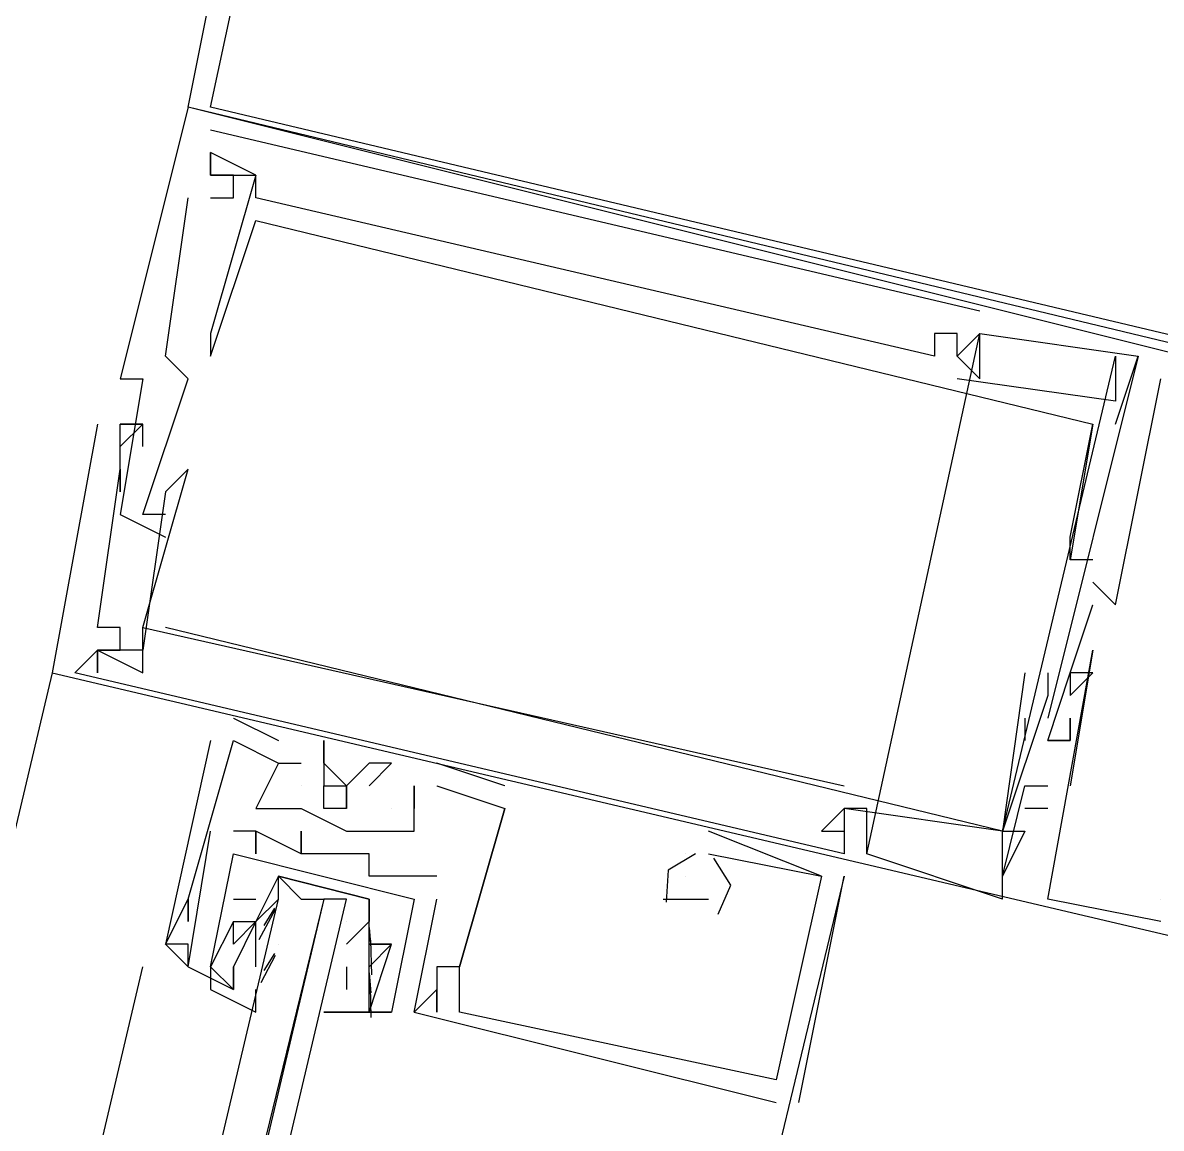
# Model space of a CAD drawing. Header units: feet. Extents: x -84 to 198, y -22 to 181.
# Drawn here: x 101.783 to 102.454, y 155.749 to 156.401 of the extents above; entities that cross this region are included whole.
import ezdxf

# ---------------------------------------------------------------- set-up
doc = ezdxf.new("R2010")
doc.units = ezdxf.units.FT
doc.layers.add('A-LINEA', color=7, linetype='CONTINUOUS')

msp = doc.modelspace()

# ---------------------------------------------------------------- linework, layer by layer
at = {"layer": 'A-LINEA'}
for p, q in [((101.88, 156.3511), (101.88, 156.3511)), ((101.88, 156.3511), (101.88, 156.3511)), ((101.88, 156.3511), (101.88, 156.3511)), ((101.8933, 156.3378), (102.3467, 156.2311)), ((101.8933, 156.3378), (101.8933, 156.3378)), ((101.8933, 156.3378), (102.3467, 156.2311)), ((101.8933, 156.3378), (101.8933, 156.3378)), ((101.8933, 156.3378), (102.3467, 156.2311)), ((101.8933, 156.3378), (101.8933, 156.3378)), ((101.8933, 156.3244), (101.8933, 156.3244)), ((101.8933, 156.3244), (101.8933, 156.3244)), ((101.8933, 156.3244), (101.8933, 156.3244)), ((101.8933, 156.3244), (101.8933, 156.3244)), ((101.8933, 156.3244), (101.8933, 156.3244)), ((101.8933, 156.3244), (101.8933, 156.3244)), ((101.8933, 156.3111), (101.8933, 156.3111)), ((101.8933, 156.3111), (101.8933, 156.3111)), ((101.8933, 156.3111), (101.8933, 156.3111)), ((101.8933, 156.3111), (101.8933, 156.3111)), ((101.8933, 156.3111), (101.8933, 156.3111)), ((101.8933, 156.3111), (101.8933, 156.3111)), ((101.9067, 156.3111), (101.9067, 156.3111)), ((101.9067, 156.3111), (101.9067, 156.3111)), ((101.9067, 156.3111), (101.9067, 156.3111)), ((101.92, 156.3111), (101.92, 156.3111)), ((101.92, 156.3111), (101.92, 156.3111)), ((101.92, 156.3111), (101.92, 156.3111)), ((101.92, 156.3111), (101.92, 156.3111)), ((101.92, 156.3111), (101.92, 156.3111)), ((101.92, 156.3111), (101.92, 156.3111)), ((101.88, 156.2978), (101.88, 156.2978)), ((101.88, 156.2978), (101.88, 156.2978)), ((101.88, 156.2978), (101.88, 156.2978)), ((101.8933, 156.2978), (101.8933, 156.2978)), ((101.8933, 156.2978), (101.8933, 156.2978)), ((101.8933, 156.2978), (101.8933, 156.2978)), ((101.9067, 156.2978), (101.9067, 156.2978)), ((101.9067, 156.2978), (101.9067, 156.2978)), ((101.9067, 156.2978), (101.9067, 156.2978)), ((101.92, 156.2978), (101.92, 156.2978)), ((101.92, 156.2978), (101.92, 156.2978)), ((101.92, 156.2978), (101.92, 156.2978)), ((101.92, 156.2844), (101.92, 156.2844)), ((101.92, 156.2844), (101.92, 156.2844)), ((101.92, 156.2844), (101.92, 156.2844)), ((102.3467, 156.2311), (102.3467, 156.2311)), ((102.3467, 156.2311), (102.3467, 156.2311)), ((102.3467, 156.2311), (102.3467, 156.2311)), ((101.8933, 156.2178), (101.8933, 156.2178)), ((101.8933, 156.2178), (101.8933, 156.2178)), ((101.8933, 156.2178), (101.8933, 156.2178)), ((102.28, 155.9111), (102.3467, 156.2178)), ((102.28, 155.9111), (102.3467, 156.2178)), ((102.28, 155.9111), (102.3467, 156.2178)), ((102.32, 156.2178), (102.32, 156.2178)), ((102.32, 156.2178), (102.32, 156.2178)), ((102.32, 156.2178), (102.32, 156.2178)), ((102.3333, 156.2178), (102.3333, 156.2178)), ((102.3333, 156.2178), (102.3333, 156.2178)), ((102.3333, 156.2178), (102.3333, 156.2178)), ((102.3333, 156.2178), (102.3333, 156.2178)), ((102.3333, 156.2178), (102.3333, 156.2178)), ((102.3333, 156.2178), (102.3333, 156.2178)), ((102.3467, 156.2178), (102.3467, 156.2178)), ((102.3467, 156.2178), (102.3467, 156.2178)), ((102.3467, 156.2178), (102.3467, 156.2178)), ((102.3467, 156.2178), (102.3467, 156.2178)), ((102.3467, 156.2178), (102.3467, 156.2178)), ((102.3467, 156.2178), (102.3467, 156.2178)), ((101.8667, 156.2044), (101.8667, 156.2044)), ((101.8667, 156.2044), (101.8667, 156.2044)), ((101.8667, 156.2044), (101.8667, 156.2044)), ((101.8933, 156.2044), (101.8933, 156.2044)), ((101.8933, 156.2044), (101.8933, 156.2044)), ((101.8933, 156.2044), (101.8933, 156.2044)), ((102.32, 156.2044), (102.32, 156.2044)), ((102.32, 156.2044), (102.32, 156.2044)), ((102.32, 156.2044), (102.32, 156.2044)), ((102.3333, 156.2044), (102.3333, 156.2044)), ((102.3333, 156.2044), (102.3333, 156.2044)), ((102.3333, 156.2044), (102.3333, 156.2044)), ((102.3333, 156.2044), (102.3333, 156.2044)), ((102.3333, 156.2044), (102.3333, 156.2044)), ((102.3333, 156.2044), (102.3333, 156.2044)), ((102.44, 156.2044), (102.3867, 155.9911)), ((102.44, 156.2044), (102.3867, 155.9911)), ((102.44, 156.2044), (102.3867, 155.9911)), ((102.4267, 156.1644), (102.44, 156.2044)), ((102.4267, 156.2044), (102.4267, 156.2044)), ((102.4267, 156.2044), (102.4267, 156.2044)), ((102.4267, 156.1644), (102.44, 156.2044)), ((102.4267, 156.2044), (102.4267, 156.2044)), ((102.4267, 156.2044), (102.4267, 156.2044)), ((102.4267, 156.1644), (102.44, 156.2044)), ((102.4267, 156.2044), (102.4267, 156.2044)), ((102.4267, 156.2044), (102.4267, 156.2044)), ((102.44, 156.2044), (102.44, 156.2044)), ((102.44, 156.2044), (102.44, 156.2044)), ((102.44, 156.2044), (102.44, 156.2044)), ((102.44, 156.2044), (102.44, 156.2044)), ((102.44, 156.2044), (102.44, 156.2044)), ((102.44, 156.2044), (102.44, 156.2044)), ((101.84, 156.1911), (101.84, 156.1911)), ((101.84, 156.1911), (101.84, 156.1911)), ((101.84, 156.1911), (101.84, 156.1911)), ((101.8533, 156.1911), (101.8533, 156.1911)), ((101.8533, 156.1911), (101.8533, 156.1911)), ((101.8533, 156.1911), (101.8533, 156.1911)), ((101.88, 156.1911), (101.88, 156.1911)), ((101.88, 156.1911), (101.88, 156.1911)), ((101.88, 156.1911), (101.88, 156.1911)), ((102.3333, 156.1911), (102.3333, 156.1911)), ((102.3333, 156.1911), (102.3333, 156.1911)), ((102.3333, 156.1911), (102.3333, 156.1911)), ((102.3467, 156.1911), (102.3467, 156.1911)), ((102.3467, 156.1911), (102.3467, 156.1911)), ((102.3467, 156.1911), (102.3467, 156.1911)), ((102.4533, 156.1911), (102.4533, 156.1911)), ((102.4533, 156.1911), (102.4533, 156.1911)), ((102.4533, 156.1911), (102.4533, 156.1911)), ((102.4267, 156.1778), (102.4267, 156.1778)), ((102.4267, 156.1778), (102.4267, 156.1778)), ((102.4267, 156.1778), (102.4267, 156.1778)), ((101.8267, 156.1644), (101.8267, 156.1644)), ((101.8267, 156.1644), (101.8267, 156.1644)), ((101.8267, 156.1644), (101.8267, 156.1644)), ((101.84, 156.1644), (101.84, 156.1644)), ((101.84, 156.1644), (101.84, 156.1644)), ((101.84, 156.1644), (101.84, 156.1644)), ((101.84, 156.1644), (101.84, 156.1644)), ((101.84, 156.1644), (101.84, 156.1644)), ((101.84, 156.1644), (101.84, 156.1644)), ((101.8533, 156.1644), (101.8533, 156.1644)), ((101.8533, 156.1644), (101.8533, 156.1644)), ((101.8533, 156.1644), (101.8533, 156.1644)), ((101.8533, 156.1644), (101.8533, 156.1644)), ((101.8533, 156.1644), (101.8533, 156.1644)), ((101.8533, 156.1644), (101.8533, 156.1644)), ((102.4133, 156.1644), (102.4133, 156.1644)), ((102.4133, 156.1644), (102.4133, 156.1644)), ((102.4133, 156.1644), (102.4133, 156.1644)), ((102.4133, 156.1644), (102.4133, 156.1644)), ((102.4133, 156.1644), (102.4133, 156.1644)), ((102.4133, 156.1644), (102.4133, 156.1644)), ((102.4267, 156.1644), (102.4267, 156.1644)), ((102.4267, 156.1644), (102.4267, 156.1644)), ((102.4267, 156.1644), (102.4267, 156.1644)), ((101.84, 156.1511), (101.84, 156.1511)), ((101.84, 156.1511), (101.84, 156.1511)), ((101.84, 156.1511), (101.84, 156.1511)), ((101.8533, 156.1511), (101.8533, 156.1511)), ((101.8533, 156.1511), (101.8533, 156.1511)), ((101.8533, 156.1511), (101.8533, 156.1511)), ((101.84, 156.1378), (101.84, 156.1378)), ((101.84, 156.1378), (101.84, 156.1378)), ((101.84, 156.1378), (101.84, 156.1378)), ((101.88, 156.1378), (101.88, 156.1378)), ((101.88, 156.1378), (101.88, 156.1378)), ((101.88, 156.1378), (101.88, 156.1378)), ((101.84, 156.1244), (101.84, 156.1244)), ((101.84, 156.1244), (101.84, 156.1244)), ((101.84, 156.1244), (101.84, 156.1244)), ((101.8667, 156.1244), (101.8667, 156.1244)), ((101.8667, 156.1244), (101.8667, 156.1244)), ((101.8667, 156.1244), (101.8667, 156.1244)), ((101.84, 156.1111), (101.84, 156.1111)), ((101.84, 156.1111), (101.84, 156.1111)), ((101.84, 156.1111), (101.84, 156.1111)), ((101.8533, 156.1111), (101.8533, 156.1111)), ((101.8533, 156.1111), (101.8533, 156.1111)), ((101.8533, 156.1111), (101.8533, 156.1111)), ((101.8667, 156.1111), (101.8667, 156.1111)), ((101.8667, 156.1111), (101.8667, 156.1111)), ((101.8667, 156.1111), (101.8667, 156.1111)), ((101.8667, 156.0978), (101.8667, 156.0978)), ((101.8667, 156.0978), (101.8667, 156.0978)), ((101.8667, 156.0978), (101.8667, 156.0978)), ((102.4, 156.0978), (102.4, 156.0978)), ((102.4, 156.0978), (102.4, 156.0978)), ((102.4, 156.0978), (102.4, 156.0978)), ((102.4, 156.0844), (102.4, 156.0844)), ((102.4, 156.0844), (102.4, 156.0844)), ((102.4, 156.0844), (102.4, 156.0844)), ((102.4, 156.0844), (102.4, 156.0844)), ((102.4, 156.0844), (102.4, 156.0844)), ((102.4, 156.0844), (102.4, 156.0844)), ((102.4133, 156.0844), (102.4133, 156.0844)), ((102.4133, 156.0844), (102.4133, 156.0844)), ((102.4133, 156.0844), (102.4133, 156.0844)), ((102.4133, 156.0711), (102.4133, 156.0711)), ((102.4133, 156.0711), (102.4133, 156.0711)), ((102.4133, 156.0711), (102.4133, 156.0711)), ((102.4133, 156.0578), (102.4133, 156.0578)), ((102.4133, 156.0578), (102.4133, 156.0578)), ((102.4133, 156.0578), (102.4133, 156.0578)), ((102.4267, 156.0578), (102.4267, 156.0578)), ((102.4267, 156.0578), (102.4267, 156.0578)), ((102.4267, 156.0578), (102.4267, 156.0578)), ((101.8267, 156.0444), (101.8267, 156.0444)), ((101.8267, 156.0444), (101.8267, 156.0444)), ((101.8267, 156.0444), (101.8267, 156.0444)), ((101.84, 156.0444), (101.84, 156.0444)), ((101.84, 156.0444), (101.84, 156.0444)), ((101.84, 156.0444), (101.84, 156.0444)), ((101.8533, 156.0444), (101.8533, 156.0444)), ((101.8533, 156.0444), (101.8533, 156.0444)), ((101.8533, 156.0444), (101.8533, 156.0444)), ((101.8533, 156.0444), (101.8533, 156.0444)), ((101.8533, 156.0444), (101.8533, 156.0444)), ((101.8533, 156.0444), (101.8533, 156.0444)), ((101.8667, 156.0444), (101.8667, 156.0444)), ((101.8667, 156.0444), (101.8667, 156.0444)), ((101.8667, 156.0444), (101.8667, 156.0444)), ((101.8267, 156.0311), (101.8267, 156.0311)), ((101.8267, 156.0311), (101.8267, 156.0311)), ((101.8267, 156.0311), (101.8267, 156.0311)), ((101.8267, 156.0311), (101.8267, 156.0311)), ((101.8267, 156.0311), (101.8267, 156.0311)), ((101.8267, 156.0311), (101.8267, 156.0311)), ((101.8267, 156.0311), (101.8267, 156.0311)), ((101.8267, 156.0311), (101.8267, 156.0311)), ((101.8267, 156.0311), (101.8267, 156.0311)), ((101.84, 156.0311), (101.84, 156.0311)), ((101.84, 156.0311), (101.84, 156.0311)), ((101.84, 156.0311), (101.84, 156.0311)), ((101.8533, 156.0311), (101.8533, 156.0311)), ((101.8533, 156.0311), (101.8533, 156.0311)), ((101.8533, 156.0311), (101.8533, 156.0311)), ((102.4133, 156.0311), (102.4133, 156.0311)), ((102.4133, 156.0311), (102.4133, 156.0311)), ((102.4133, 156.0311), (102.4133, 156.0311)), ((101.8, 156.0178), (100.2533, 149.5111)), ((101.8, 156.0178), (101.8, 156.0178)), ((101.8, 156.0178), (101.8, 156.0178)), ((101.8, 156.0178), (101.8, 156.0178)), ((101.8267, 156.0178), (101.8267, 156.0178)), ((101.8267, 156.0178), (101.8267, 156.0178)), ((101.8267, 156.0178), (101.8267, 156.0178)), ((101.8533, 156.0178), (101.8533, 156.0178)), ((101.8533, 156.0178), (101.8533, 156.0178)), ((101.8533, 156.0178), (101.8533, 156.0178)), ((102.3733, 156.0178), (102.3733, 156.0178)), ((102.3733, 156.0178), (102.3733, 156.0178)), ((102.3733, 156.0178), (102.3733, 156.0178)), ((102.3867, 156.0178), (102.3867, 156.0178)), ((102.3867, 156.0178), (102.3867, 156.0178)), ((102.3867, 156.0178), (102.3867, 156.0178)), ((102.4, 156.0178), (102.4, 156.0178)), ((102.4, 156.0178), (102.4, 156.0178)), ((102.4, 156.0178), (102.4, 156.0178)), ((102.4, 156.0178), (102.4, 156.0178)), ((102.4, 156.0178), (102.4, 156.0178)), ((102.4, 156.0178), (102.4, 156.0178)), ((102.4133, 156.0178), (102.4133, 156.0178)), ((102.4133, 156.0178), (102.4133, 156.0178)), ((102.4133, 156.0178), (102.4133, 156.0178)), ((102.3867, 156.0044), (102.3867, 156.0044)), ((102.3867, 156.0044), (102.3867, 156.0044)), ((102.3867, 156.0044), (102.3867, 156.0044)), ((102.4, 156.0044), (102.4, 156.0044)), ((102.4, 156.0044), (102.4, 156.0044)), ((102.4, 156.0044), (102.4, 156.0044)), ((101.9067, 155.9911), (101.9067, 155.9911)), ((101.9067, 155.9911), (101.9067, 155.9911)), ((101.9067, 155.9911), (101.9067, 155.9911)), ((102.3733, 155.9911), (102.3733, 155.9778)), ((102.3733, 155.9911), (102.3733, 155.9911)), ((102.3733, 155.9911), (102.3733, 155.9778)), ((102.3733, 155.9911), (102.3733, 155.9911)), ((102.3733, 155.9911), (102.3733, 155.9778)), ((102.3733, 155.9911), (102.3733, 155.9911)), ((102.3867, 155.9911), (102.3867, 155.9911)), ((102.3867, 155.9911), (102.3867, 155.9911)), ((102.3867, 155.9911), (102.3867, 155.9911)), ((102.4, 155.9911), (102.4, 155.9911)), ((102.4, 155.9911), (102.4, 155.9911)), ((102.4, 155.9911), (102.4, 155.9911)), ((101.8933, 155.9778), (101.8933, 155.9778)), ((101.8933, 155.9778), (101.8933, 155.9778)), ((101.8933, 155.9778), (101.8933, 155.9778)), ((101.9067, 155.9778), (101.9067, 155.9778)), ((101.9067, 155.9778), (101.9067, 155.9778)), ((101.9067, 155.9778), (101.9067, 155.9778)), ((101.9067, 155.9778), (101.9067, 155.9778)), ((101.9067, 155.9778), (101.9067, 155.9778)), ((101.9067, 155.9778), (101.9067, 155.9778)), ((101.9333, 155.9778), (101.9333, 155.9778)), ((101.9333, 155.9778), (101.9333, 155.9778)), ((101.9333, 155.9778), (101.9333, 155.9778)), ((101.96, 155.9778), (101.96, 155.9778)), ((101.96, 155.9778), (101.96, 155.9778)), ((101.96, 155.9778), (101.96, 155.9778)), ((102.3733, 155.9778), (102.3733, 155.9778)), ((102.3733, 155.9778), (102.3733, 155.9778)), ((102.3733, 155.9778), (102.3733, 155.9778)), ((102.3867, 155.9778), (102.3867, 155.9778)), ((102.3867, 155.9778), (102.3867, 155.9778)), ((102.3867, 155.9778), (102.3867, 155.9778)), ((102.3867, 155.9778), (102.3867, 155.9778)), ((102.3867, 155.9778), (102.3867, 155.9778)), ((102.3867, 155.9778), (102.3867, 155.9778)), ((102.4, 155.9778), (102.4, 155.9778)), ((102.4, 155.9778), (102.4, 155.9778)), ((102.4, 155.9778), (102.4, 155.9778)), ((102.4, 155.9778), (102.4, 155.9778)), ((102.4, 155.9778), (102.4, 155.9778)), ((102.4, 155.9778), (102.4, 155.9778)), ((101.9333, 155.9644), (101.9467, 155.9644)), ((101.9333, 155.9644), (101.9333, 155.9644)), ((101.9333, 155.9644), (101.9333, 155.9644)), ((101.9333, 155.9644), (101.9467, 155.9644)), ((101.9333, 155.9644), (101.9333, 155.9644)), ((101.9333, 155.9644), (101.9333, 155.9644)), ((101.9333, 155.9644), (101.9467, 155.9644)), ((101.9333, 155.9644), (101.9333, 155.9644)), ((101.9333, 155.9644), (101.9333, 155.9644)), ((101.9467, 155.9644), (101.9467, 155.9644)), ((101.9467, 155.9644), (101.9467, 155.9644)), ((101.9467, 155.9644), (101.9467, 155.9644)), ((101.96, 155.9644), (101.96, 155.9644)), ((101.96, 155.9644), (101.96, 155.9644)), ((101.96, 155.9644), (101.96, 155.9644)), ((101.9867, 155.9644), (101.9867, 155.9644)), ((101.9867, 155.9644), (101.9867, 155.9644)), ((101.9867, 155.9644), (101.9867, 155.9644)), ((102, 155.9644), (102, 155.9644)), ((102, 155.9644), (102, 155.9644)), ((102, 155.9644), (102, 155.9644)), ((102.0667, 155.9511), (102.0267, 155.9644)), ((102.0267, 155.9644), (102.0267, 155.9644)), ((102.0667, 155.9511), (102.0267, 155.9644)), ((102.0267, 155.9644), (102.0267, 155.9644)), ((102.0667, 155.9511), (102.0267, 155.9644)), ((102.0267, 155.9644), (102.0267, 155.9644)), ((101.9467, 155.9511), (101.9467, 155.9511)), ((101.9467, 155.9511), (101.9467, 155.9511)), ((101.9467, 155.9511), (101.9467, 155.9511)), ((101.96, 155.9511), (101.96, 155.9511)), ((101.96, 155.9511), (101.96, 155.9511)), ((101.96, 155.9511), (101.96, 155.9511)), ((101.9733, 155.9511), (101.9733, 155.9511)), ((101.9733, 155.9511), (101.9733, 155.9511)), ((101.9733, 155.9511), (101.9733, 155.9511)), ((101.9867, 155.9511), (101.9867, 155.9511)), ((101.9867, 155.9511), (101.9867, 155.9511)), ((101.9867, 155.9511), (101.9867, 155.9511)), ((102.0133, 155.9511), (102.0133, 155.9511)), ((102.0133, 155.9511), (102.0133, 155.9511)), ((102.0133, 155.9511), (102.0133, 155.9511)), ((102.0133, 155.9511), (102.0133, 155.9511)), ((102.0133, 155.9511), (102.0133, 155.9511)), ((102.0133, 155.9511), (102.0133, 155.9511)), ((102.0267, 155.9511), (102.0267, 155.9511)), ((102.0267, 155.9511), (102.0267, 155.9511)), ((102.0267, 155.9511), (102.0267, 155.9511)), ((102.0667, 155.9511), (102.0667, 155.9511)), ((102.0667, 155.9511), (102.0667, 155.9511)), ((102.0667, 155.9511), (102.0667, 155.9511)), ((102.2667, 155.9511), (102.2667, 155.9511)), ((102.2667, 155.9511), (102.2667, 155.9511)), ((102.2667, 155.9511), (102.2667, 155.9511)), ((102.3733, 155.9511), (102.3733, 155.9511)), ((102.3733, 155.9511), (102.3733, 155.9511)), ((102.3733, 155.9511), (102.3733, 155.9511)), ((102.3867, 155.9511), (102.3867, 155.9511)), ((102.3867, 155.9511), (102.3867, 155.9511)), ((102.3867, 155.9511), (102.3867, 155.9511)), ((102.3867, 155.9511), (102.3867, 155.9511)), ((102.3867, 155.9511), (102.3867, 155.9511)), ((102.3867, 155.9511), (102.3867, 155.9511)), ((102.3867, 155.9511), (102.3867, 155.9511)), ((102.3867, 155.9511), (102.3867, 155.9511)), ((102.3867, 155.9511), (102.3867, 155.9511)), ((102.4, 155.9511), (102.4, 155.9511)), ((102.4, 155.9511), (102.4, 155.9511)), ((102.4, 155.9511), (102.4, 155.9511)), ((101.92, 155.9378), (101.92, 155.9378)), ((101.92, 155.9378), (101.92, 155.9378)), ((101.92, 155.9378), (101.92, 155.9378)), ((101.9467, 155.9378), (101.9467, 155.9378)), ((101.9467, 155.9378), (101.9467, 155.9378)), ((101.9467, 155.9378), (101.9467, 155.9378)), ((101.9733, 155.9378), (101.9733, 155.9378)), ((101.9733, 155.9378), (101.9733, 155.9378)), ((101.9733, 155.9378), (101.9733, 155.9378)), ((102, 155.9378), (102, 155.9378)), ((102, 155.9378), (102, 155.9378)), ((102, 155.9378), (102, 155.9378)), ((102.0133, 155.9378), (102.0133, 155.9378)), ((102.0133, 155.9378), (102.0133, 155.9378)), ((102.0133, 155.9378), (102.0133, 155.9378)), ((102.0667, 155.9378), (102.0667, 155.9378)), ((102.0667, 155.9378), (102.0667, 155.9378)), ((102.0667, 155.9378), (102.0667, 155.9378)), ((102.0667, 155.9378), (102.0667, 155.9378)), ((102.0667, 155.9378), (102.0667, 155.9378)), ((102.0667, 155.9378), (102.0667, 155.9378)), ((102.2667, 155.9378), (102.2667, 155.9378)), ((102.2667, 155.9378), (102.2667, 155.9378)), ((102.2667, 155.9378), (102.2667, 155.9378)), ((102.2667, 155.9378), (102.2667, 155.9378)), ((102.2667, 155.9378), (102.2667, 155.9378)), ((102.2667, 155.9378), (102.2667, 155.9378)), ((102.2667, 155.9378), (102.2667, 155.9378)), ((102.2667, 155.9378), (102.2667, 155.9378)), ((102.2667, 155.9378), (102.2667, 155.9378)), ((102.28, 155.9378), (102.28, 155.9378)), ((102.28, 155.9378), (102.28, 155.9378)), ((102.28, 155.9378), (102.28, 155.9378)), ((102.3733, 155.9378), (102.3733, 155.9378)), ((102.3733, 155.9378), (102.3733, 155.9378)), ((102.3733, 155.9378), (102.3733, 155.9378)), ((102.3867, 155.9378), (102.3867, 155.9378)), ((102.3867, 155.9378), (102.3867, 155.9378)), ((102.3867, 155.9378), (102.3867, 155.9378)), ((101.88, 155.8444), (101.8933, 155.9244)), ((101.88, 155.8444), (101.8933, 155.9244)), ((101.8933, 155.9244), (101.8933, 155.9244)), ((101.8933, 155.9244), (101.8933, 155.9244)), ((101.9067, 155.9244), (101.9067, 155.9244)), ((101.9067, 155.9244), (101.9067, 155.9244)), ((101.92, 155.9244), (101.92, 155.9244)), ((101.92, 155.9244), (101.92, 155.9244)), ((101.92, 155.9244), (101.92, 155.9244)), ((101.92, 155.9244), (101.92, 155.9244)), ((101.9467, 155.9244), (101.9467, 155.9244)), ((101.9467, 155.9244), (101.9467, 155.9244)), ((101.9733, 155.9244), (101.9733, 155.9244)), ((101.9733, 155.9244), (101.9733, 155.9244)), ((101.9733, 155.9244), (101.9733, 155.9244)), ((102, 155.9244), (102, 155.9244)), ((102, 155.9244), (102, 155.9244)), ((102, 155.9244), (102, 155.9244)), ((102.0133, 155.9244), (102.0133, 155.9244)), ((102.0133, 155.9244), (102.0133, 155.9244)), ((102.0133, 155.9244), (102.0133, 155.9244)), ((102.2533, 155.8978), (102.1867, 155.9244)), ((102.1867, 155.9244), (102.1867, 155.9244)), ((102.2533, 155.8978), (102.1867, 155.9244)), ((102.1867, 155.9244), (102.1867, 155.9244)), ((102.2533, 155.8978), (102.1867, 155.9244)), ((102.1867, 155.9244), (102.1867, 155.9244)), ((102.2533, 155.9244), (102.2533, 155.9244)), ((102.2533, 155.9244), (102.2533, 155.9244)), ((102.2533, 155.9244), (102.2533, 155.9244)), ((102.2667, 155.9244), (102.2667, 155.9244)), ((102.2667, 155.9244), (102.2667, 155.9244)), ((102.2667, 155.9244), (102.2667, 155.9244)), ((102.2667, 155.9244), (102.2667, 155.9244)), ((102.2667, 155.9244), (102.2667, 155.9244)), ((102.2667, 155.9244), (102.2667, 155.9244)), ((102.36, 155.9244), (102.36, 155.9244)), ((102.36, 155.9244), (102.36, 155.9244)), ((102.36, 155.9244), (102.36, 155.9244)), ((102.36, 155.9244), (102.36, 155.9244)), ((102.36, 155.9244), (102.36, 155.9244)), ((102.36, 155.9244), (102.36, 155.9244)), ((102.36, 155.9244), (102.36, 155.9244)), ((102.36, 155.9244), (102.36, 155.9244)), ((102.36, 155.9244), (102.36, 155.9244)), ((102.3733, 155.9244), (102.3733, 155.9244)), ((102.3733, 155.9244), (102.3733, 155.9244)), ((102.3733, 155.9244), (102.3733, 155.9244)), ((101.9067, 155.9111), (101.9067, 155.9111)), ((101.9067, 155.9111), (101.9067, 155.9111)), ((101.92, 155.9111), (101.92, 155.9111)), ((101.92, 155.9111), (101.92, 155.9111)), ((101.9467, 155.9111), (101.9467, 155.9111)), ((101.9467, 155.9111), (101.9467, 155.9111)), ((101.9467, 155.9111), (101.9467, 155.9111)), ((101.9467, 155.9111), (101.9467, 155.9111)), ((101.9733, 155.9111), (101.9733, 155.9111)), ((101.9733, 155.9111), (101.9733, 155.9111)), ((101.9867, 155.9111), (101.9867, 155.9111)), ((101.9867, 155.9111), (101.9867, 155.9111)), ((102.1733, 155.9111), (102.1733, 155.9111)), ((102.1733, 155.9111), (102.1733, 155.9111)), ((102.1733, 155.9111), (102.1733, 155.9111)), ((102.1733, 155.9111), (102.1733, 155.9111)), ((102.1733, 155.9111), (102.1733, 155.9111)), ((102.1733, 155.9111), (102.1733, 155.9111)), ((102.1867, 155.9111), (102.1867, 155.9111)), ((102.1867, 155.9111), (102.1867, 155.9111)), ((102.1867, 155.9111), (102.1867, 155.9111)), ((102.1867, 155.9111), (102.1867, 155.9111)), ((102.1867, 155.9111), (102.1867, 155.9111)), ((102.1867, 155.9111), (102.1867, 155.9111)), ((102.2667, 155.9111), (102.2667, 155.9111)), ((102.2667, 155.9111), (102.2667, 155.9111)), ((102.2667, 155.9111), (102.2667, 155.9111)), ((102.28, 155.9111), (102.28, 155.9111)), ((102.28, 155.9111), (102.28, 155.9111)), ((102.28, 155.9111), (102.28, 155.9111)), ((101.9867, 155.8978), (101.9867, 155.8978)), ((101.9867, 155.8978), (101.9867, 155.8978)), ((102, 155.8978), (102, 155.8978)), ((102, 155.8978), (102, 155.8978)), ((102.0267, 155.8978), (102.0267, 155.8978)), ((102.0267, 155.8978), (102.0267, 155.8978)), ((102.1733, 155.8978), (102.1733, 155.8978)), ((102.1733, 155.8978), (102.1733, 155.8978)), ((102.1733, 155.8978), (102.1733, 155.8978)), ((102.24, 155.7644), (102.2667, 155.8978)), ((102.24, 155.7644), (102.2667, 155.8978)), ((102.24, 155.7644), (102.2667, 155.8978)), ((102.2533, 155.8978), (102.2533, 155.8978)), ((102.2533, 155.8978), (102.2533, 155.8978)), ((102.2533, 155.8978), (102.2533, 155.8978)), ((102.2533, 155.8978), (102.2533, 155.8978)), ((102.2533, 155.8978), (102.2533, 155.8978)), ((102.2533, 155.8978), (102.2533, 155.8978)), ((102.2667, 155.8978), (102.2667, 155.8978)), ((102.2667, 155.8978), (102.2667, 155.8978)), ((102.2667, 155.8978), (102.2667, 155.8978)), ((102.36, 155.8844), (102.36, 155.8978)), ((102.36, 155.8978), (102.36, 155.8978)), ((102.36, 155.8978), (102.36, 155.8978)), ((102.36, 155.8844), (102.36, 155.8978)), ((102.36, 155.8978), (102.36, 155.8978)), ((102.36, 155.8978), (102.36, 155.8978)), ((102.36, 155.8844), (102.36, 155.8978)), ((102.36, 155.8978), (102.36, 155.8978)), ((102.36, 155.8978), (102.36, 155.8978)), ((101.88, 155.8844), (101.88, 155.8844)), ((101.88, 155.8844), (101.88, 155.8844)), ((101.88, 155.8844), (101.88, 155.8844)), ((101.88, 155.8844), (101.88, 155.8844)), ((101.88, 155.8844), (101.88, 155.8844)), ((101.88, 155.8844), (101.88, 155.8844)), ((101.9067, 155.8844), (101.92, 155.8844)), ((101.9067, 155.8844), (101.9067, 155.8844)), ((101.9067, 155.8844), (101.92, 155.8844)), ((101.9067, 155.8844), (101.9067, 155.8844)), ((101.92, 155.8844), (101.92, 155.8844)), ((101.92, 155.8844), (101.92, 155.8844)), ((101.922, 155.8606), (101.9316, 155.8785)), ((101.9248, 155.8689), (101.9311, 155.879)), ((101.9333, 155.8844), (101.9333, 155.8844)), ((101.9467, 155.8844), (101.96, 155.8844)), ((102.0133, 155.8178), (102.0267, 155.8844)), ((102.0133, 155.8844), (102.0133, 155.8844)), ((102.0133, 155.8178), (102.0267, 155.8844)), ((102.0133, 155.8844), (102.0133, 155.8844)), ((102.0267, 155.8844), (102.0267, 155.8844)), ((102.0267, 155.8844), (102.0267, 155.8844)), ((102.16, 155.8844), (102.1733, 155.8844)), ((102.16, 155.8844), (102.16, 155.8844)), ((102.16, 155.8844), (102.1733, 155.8844)), ((102.16, 155.8844), (102.16, 155.8844)), ((102.16, 155.8844), (102.1733, 155.8844)), ((102.16, 155.8844), (102.16, 155.8844)), ((102.1733, 155.8844), (102.1867, 155.8844)), ((102.1733, 155.8844), (102.1733, 155.8844)), ((102.1733, 155.8844), (102.1867, 155.8844)), ((102.1733, 155.8844), (102.1733, 155.8844)), ((102.1733, 155.8844), (102.1867, 155.8844)), ((102.1733, 155.8844), (102.1733, 155.8844)), ((102.1867, 155.8844), (102.1867, 155.8844)), ((102.1867, 155.8844), (102.1867, 155.8844)), ((102.1867, 155.8844), (102.1867, 155.8844)), ((102.36, 155.8844), (102.36, 155.8844)), ((102.36, 155.8844), (102.36, 155.8844)), ((102.36, 155.8844), (102.36, 155.8844)), ((102.3867, 155.8844), (102.3867, 155.8844)), ((102.3867, 155.8844), (102.3867, 155.8844)), ((102.3867, 155.8844), (102.3867, 155.8844)), ((102.4533, 155.8844), (102.4533, 155.8844)), ((102.4533, 155.8844), (102.4533, 155.8844)), ((102.4533, 155.8844), (102.4533, 155.8844)), ((101.88, 155.8711), (101.88, 155.8711)), ((101.88, 155.8711), (101.88, 155.8711)), ((101.88, 155.8711), (101.88, 155.8711)), ((101.9067, 155.8711), (101.9067, 155.8711)), ((101.9067, 155.8711), (101.9067, 155.8711)), ((101.9067, 155.8711), (101.9067, 155.8711)), ((101.9067, 155.8711), (101.9067, 155.8711)), ((101.92, 155.8711), (101.92, 155.8711)), ((101.92, 155.8711), (101.92, 155.8711)), ((101.92, 155.8711), (101.92, 155.8711)), ((101.92, 155.8711), (101.92, 155.8711)), ((101.9733, 155.8711), (101.9733, 155.8711)), ((101.9868, 155.8676), (101.9878, 155.8557)), ((102.4533, 155.8711), (102.4533, 155.8711)), ((102.4533, 155.8711), (102.4533, 155.8711)), ((102.4533, 155.8711), (102.4533, 155.8711)), ((101.9875, 155.8601), (101.9881, 155.8397)), ((101.8667, 155.8578), (101.8667, 155.8578)), ((101.8667, 155.8578), (101.8667, 155.8578)), ((101.8667, 155.8578), (101.8667, 155.8578)), ((101.8667, 155.8578), (101.8667, 155.8578)), ((101.8667, 155.8578), (101.8667, 155.8578)), ((101.8667, 155.8578), (101.8667, 155.8578)), ((101.88, 155.8578), (101.88, 155.8578)), ((101.88, 155.8578), (101.88, 155.8578)), ((101.88, 155.8578), (101.88, 155.8578)), ((101.9067, 155.8578), (101.9067, 155.8578)), ((101.9067, 155.8578), (101.9067, 155.8578)), ((101.92, 155.8578), (101.92, 155.8578)), ((101.92, 155.8444), (101.92, 155.8578)), ((101.92, 155.8578), (101.92, 155.8578)), ((101.9248, 155.8422), (101.9311, 155.8524)), ((101.9333, 155.8578), (101.9333, 155.8578)), ((101.9867, 155.8578), (101.9867, 155.8578)), ((101.9867, 155.8578), (101.9867, 155.8578)), ((102, 155.8578), (102, 155.8578)), ((102, 155.8578), (102, 155.8578)), ((102, 155.8578), (102, 155.8578)), ((102, 155.8578), (102, 155.8578)), ((101.923, 155.8352), (101.9315, 155.8514)), ((101.4667, 154.2044), (101.8533, 155.8444)), ((101.88, 155.8444), (101.88, 155.8444)), ((101.88, 155.8444), (101.88, 155.8444)), ((101.88, 155.8444), (101.88, 155.8444)), ((101.88, 155.8444), (101.88, 155.8444)), ((101.88, 155.8444), (101.88, 155.8444)), ((101.8933, 155.8444), (101.8933, 155.8444)), ((101.8933, 155.8444), (101.8933, 155.8444)), ((101.8933, 155.8444), (101.8933, 155.8444)), ((101.8933, 155.8444), (101.8933, 155.8444)), ((101.9067, 155.8444), (101.9067, 155.8444)), ((101.9067, 155.8444), (101.9067, 155.8444)), ((101.92, 155.8444), (101.92, 155.8444)), ((101.92, 155.8444), (101.92, 155.8444)), ((101.9733, 155.8444), (101.9733, 155.8311)), ((101.9733, 155.8444), (101.9733, 155.8444)), ((101.9867, 155.8444), (101.9867, 155.8444)), ((101.9867, 155.8444), (101.9867, 155.8444)), ((101.9868, 155.8409), (101.9878, 155.8291)), ((102.0267, 155.8444), (102.0267, 155.8444)), ((102.0267, 155.8444), (102.0267, 155.8444)), ((102.0267, 155.8444), (102.0267, 155.8444)), ((102.04, 155.8444), (102.04, 155.8444)), ((102.04, 155.8444), (102.04, 155.8444)), ((102.04, 155.8444), (102.04, 155.8444)), ((102.04, 155.8444), (102.04, 155.8444)), ((102.04, 155.8444), (102.04, 155.8444)), ((102.04, 155.8444), (102.04, 155.8444)), ((101.9874, 155.8329), (101.9877, 155.8146)), ((101.9067, 155.8311), (101.9067, 155.8311)), ((101.9067, 155.8311), (101.9067, 155.8311)), ((101.9733, 155.8311), (101.9733, 155.8311)), ((101.9733, 155.8311), (101.9733, 155.8311)), ((101.9733, 155.8311), (101.9733, 155.8311)), ((102.0267, 155.8311), (102.0267, 155.8311)), ((102.0267, 155.8311), (102.0267, 155.8311)), ((102.0267, 155.8311), (102.0267, 155.8311)), ((101.9733, 155.8178), (102, 155.8178)), ((101.9733, 155.8178), (101.9733, 155.8178)), ((101.9733, 155.8178), (102, 155.8178)), ((101.9733, 155.8178), (101.9733, 155.8178)), ((101.9867, 155.8178), (101.9867, 155.8178)), ((101.9867, 155.8178), (101.9867, 155.8178)), ((102, 155.8178), (102, 155.8178)), ((102, 155.8178), (102, 155.8178)), ((102, 155.8178), (102, 155.8178)), ((102, 155.8178), (102, 155.8178)), ((102.0133, 155.8178), (102.0133, 155.8178)), ((102.0133, 155.8178), (102.0133, 155.8178)), ((102.0133, 155.8178), (102.0133, 155.8178)), ((102.0133, 155.8178), (102.0133, 155.8178)), ((102.0133, 155.8178), (102.0133, 155.8178)), ((102.0267, 155.8178), (102.0267, 155.8178)), ((102.0267, 155.8178), (102.0267, 155.8178)), ((102.0267, 155.8178), (102.0267, 155.8178)), ((102.04, 155.8178), (102.04, 155.8178)), ((102.04, 155.8178), (102.04, 155.8178)), ((102.04, 155.8178), (102.04, 155.8178)), ((102.2267, 155.7778), (102.2267, 155.7778)), ((102.2267, 155.7778), (102.2267, 155.7778)), ((102.2267, 155.7778), (102.2267, 155.7778)), ((102.2267, 155.7644), (102.2267, 155.7644)), ((102.2267, 155.7644), (102.2267, 155.7644)), ((102.2267, 155.7644), (102.2267, 155.7644)), ((102.24, 155.7644), (102.24, 155.7644)), ((102.24, 155.7644), (102.24, 155.7644)), ((102.24, 155.7644), (102.24, 155.7644))]:
    msp.add_line(p, q, dxfattribs=at)
for points in [[(102, 156.6844), (102.3333, 157.2711), (102.88, 156.9644), (102.68, 156.1511), (101.88, 156.3511), (101.92, 156.5511), (102, 156.6844)], [(102.0133, 156.6844), (102.3333, 157.2578), (102.8667, 156.9644), (102.68, 156.1644), (101.8933, 156.3511), (101.9333, 156.5378), (102.0133, 156.6844)], [(102.5467, 156.1911), (101.88, 156.3511), (101.84, 156.1911), (101.8533, 156.1911), (101.84, 156.1111), (101.8667, 156.0978)], [(102.5467, 156.1911), (101.88, 156.3511), (101.84, 156.1911), (101.8533, 156.1911), (101.84, 156.1111), (101.8667, 156.0978)], [(102.5467, 156.1911), (101.88, 156.3511), (101.84, 156.1911), (101.8533, 156.1911), (101.84, 156.1111), (101.8667, 156.0978)], [(102.3333, 156.2044), (102.3333, 156.2178), (102.32, 156.2178), (102.32, 156.2044), (101.92, 156.2978), (101.92, 156.3111), (101.8933, 156.3244), (101.8933, 156.3111), (101.92, 156.3111), (101.8933, 156.2178), (101.8933, 156.2044), (101.92, 156.2844), (102.4133, 156.1644), (102.4, 156.0844), (102.4, 156.0844)], [(101.8933, 156.2978), (101.9067, 156.2978), (101.9067, 156.3111), (101.8933, 156.3111), (101.8933, 156.3244)], [(102.3333, 156.2044), (102.3333, 156.2178), (102.32, 156.2178), (102.32, 156.2044), (101.92, 156.2978), (101.92, 156.3111), (101.8933, 156.3244), (101.8933, 156.3111), (101.92, 156.3111), (101.8933, 156.2178), (101.8933, 156.2044), (101.92, 156.2844), (102.4133, 156.1644), (102.4, 156.0844), (102.4, 156.0844)], [(101.8933, 156.2978), (101.9067, 156.2978), (101.9067, 156.3111), (101.8933, 156.3111), (101.8933, 156.3244)], [(102.3333, 156.2044), (102.3333, 156.2178), (102.32, 156.2178), (102.32, 156.2044), (101.92, 156.2978), (101.92, 156.3111), (101.8933, 156.3244), (101.8933, 156.3111), (101.92, 156.3111), (101.8933, 156.2178), (101.8933, 156.2044), (101.92, 156.2844), (102.4133, 156.1644), (102.4, 156.0844), (102.4, 156.0844)], [(101.8933, 156.2978), (101.9067, 156.2978), (101.9067, 156.3111), (101.8933, 156.3111), (101.8933, 156.3244)], [(101.8667, 156.1111), (101.8533, 156.1111), (101.88, 156.1911), (101.8667, 156.2044), (101.88, 156.2978)], [(101.8667, 156.1111), (101.8533, 156.1111), (101.88, 156.1911), (101.8667, 156.2044), (101.88, 156.2978)], [(101.8667, 156.1111), (101.8533, 156.1111), (101.88, 156.1911), (101.8667, 156.2044), (101.88, 156.2978)], [(102.3333, 156.2178), (102.32, 156.2178), (102.32, 156.2178), (102.32, 156.2044)], [(102.3333, 156.2178), (102.32, 156.2178), (102.32, 156.2178), (102.32, 156.2044)], [(102.3333, 156.2178), (102.32, 156.2178), (102.32, 156.2178), (102.32, 156.2044)], [(102.3467, 156.2178), (102.3333, 156.2044), (102.3467, 156.1911), (102.3467, 156.2178), (102.44, 156.2044)], [(102.3467, 156.2178), (102.3333, 156.2044), (102.3467, 156.1911), (102.3467, 156.2178), (102.44, 156.2044)], [(102.3467, 156.2178), (102.3333, 156.2044), (102.3467, 156.1911), (102.3467, 156.2178), (102.44, 156.2044)], [(102.4267, 156.2044), (102.4267, 156.1778), (102.3333, 156.1911)], [(102.4267, 156.2044), (102.4267, 156.1778), (102.3333, 156.1911)], [(102.4267, 156.2044), (102.4267, 156.1778), (102.3333, 156.1911)], [(102.3867, 156.0178), (102.3867, 156.0178), (102.3867, 156.0044), (102.36, 155.9244), (102.3733, 155.9244), (102.36, 155.8978), (102.36, 155.9244), (102.4267, 156.2044)], [(102.3867, 156.0178), (102.3867, 156.0178), (102.3867, 156.0044), (102.36, 155.9244), (102.3733, 155.9244), (102.36, 155.8978), (102.36, 155.9244), (102.4267, 156.2044)], [(102.3867, 156.0178), (102.3867, 156.0178), (102.3867, 156.0044), (102.36, 155.9244), (102.3733, 155.9244), (102.36, 155.8978), (102.36, 155.9244), (102.4267, 156.2044)], [(102.4133, 156.0711), (102.4267, 156.0578), (102.4533, 156.1911)], [(102.4133, 156.0711), (102.4267, 156.0578), (102.4533, 156.1911)], [(102.4133, 156.0711), (102.4267, 156.0578), (102.4533, 156.1911)], [(101.8267, 156.1644), (101.8, 156.0178), (102.48, 155.8578)], [(101.8267, 156.1644), (101.8, 156.0178), (102.48, 155.8578)], [(101.8267, 156.1644), (101.8, 156.0178), (102.48, 155.8578)], [(101.8133, 156.0178), (101.8267, 156.0311), (101.84, 156.0311), (101.84, 156.0444), (101.8267, 156.0444), (101.84, 156.1378), (101.84, 156.1244), (101.84, 156.1644), (101.8533, 156.1644), (101.84, 156.1511)], [(101.8133, 156.0178), (101.8267, 156.0311), (101.84, 156.0311), (101.84, 156.0444), (101.8267, 156.0444), (101.84, 156.1378), (101.84, 156.1244), (101.84, 156.1644), (101.8533, 156.1644), (101.84, 156.1511)], [(101.8133, 156.0178), (101.8267, 156.0311), (101.84, 156.0311), (101.84, 156.0444), (101.8267, 156.0444), (101.84, 156.1378), (101.84, 156.1244), (101.84, 156.1644), (101.8533, 156.1644), (101.84, 156.1511)], [(101.8533, 156.1511), (101.8533, 156.1644), (101.84, 156.1644)], [(101.8533, 156.1511), (101.8533, 156.1644), (101.84, 156.1644)], [(101.8533, 156.1511), (101.8533, 156.1644), (101.84, 156.1644)], [(102.4133, 156.0844), (102.4, 156.0844), (102.4, 156.0978), (102.4133, 156.1644)], [(102.4133, 156.0844), (102.4, 156.0844), (102.4, 156.0978), (102.4133, 156.1644)], [(102.4133, 156.0844), (102.4, 156.0844), (102.4, 156.0978), (102.4133, 156.1644)], [(101.8533, 156.0444), (101.88, 156.1378), (101.8667, 156.1244), (101.8533, 156.0311), (101.8267, 156.0311), (101.8267, 156.0178), (101.8267, 156.0311), (101.8533, 156.0178), (101.8533, 156.0444), (102.2667, 155.9511)], [(101.8533, 156.0444), (101.88, 156.1378), (101.8667, 156.1244), (101.8533, 156.0311), (101.8267, 156.0311), (101.8267, 156.0178), (101.8267, 156.0311), (101.8533, 156.0178), (101.8533, 156.0444), (102.2667, 155.9511)], [(101.8533, 156.0444), (101.88, 156.1378), (101.8667, 156.1244), (101.8533, 156.0311), (101.8267, 156.0311), (101.8267, 156.0178), (101.8267, 156.0311), (101.8533, 156.0178), (101.8533, 156.0444), (102.2667, 155.9511)], [(102.3867, 155.9778), (102.4, 155.9778), (102.4, 155.9911), (102.4, 155.9778), (102.3867, 155.9778), (102.4, 156.0178), (102.4, 156.0044), (102.4133, 156.0178), (102.4, 156.0178), (102.4133, 156.0578)], [(102.3867, 155.9778), (102.4, 155.9778), (102.4, 155.9911), (102.4, 155.9778), (102.3867, 155.9778), (102.4, 156.0178), (102.4, 156.0044), (102.4133, 156.0178), (102.4, 156.0178), (102.4133, 156.0578)], [(102.3867, 155.9778), (102.4, 155.9778), (102.4, 155.9911), (102.4, 155.9778), (102.3867, 155.9778), (102.4, 156.0178), (102.4, 156.0044), (102.4133, 156.0178), (102.4, 156.0178), (102.4133, 156.0578)], [(102.3733, 156.0178), (102.36, 155.9244), (101.8667, 156.0444)], [(102.3733, 156.0178), (102.36, 155.9244), (101.8667, 156.0444)], [(102.3733, 156.0178), (102.36, 155.9244), (101.8667, 156.0444)], [(102.4533, 155.8711), (102.3867, 155.8844), (102.4133, 156.0311), (102.4, 155.9511)], [(102.4533, 155.8711), (102.3867, 155.8844), (102.4133, 156.0311), (102.4, 155.9511)], [(102.4533, 155.8711), (102.3867, 155.8844), (102.4133, 156.0311), (102.4, 155.9511)], [(102.36, 155.8844), (102.28, 155.9111), (102.28, 155.9378), (102.2667, 155.9378), (102.2667, 155.9244), (102.2667, 155.9111), (101.8133, 156.0178)], [(102.36, 155.8844), (102.28, 155.9111), (102.28, 155.9378), (102.2667, 155.9378), (102.2667, 155.9244), (102.2667, 155.9111), (101.8133, 156.0178)], [(102.36, 155.8844), (102.28, 155.9111), (102.28, 155.9378), (102.2667, 155.9378), (102.2667, 155.9244), (102.2667, 155.9111), (101.8133, 156.0178)], [(101.9067, 155.9911), (101.9333, 155.9778), (101.9333, 155.9778)], [(101.9067, 155.9911), (101.9333, 155.9778), (101.9333, 155.9778)], [(101.9067, 155.9911), (101.9333, 155.9778), (101.9333, 155.9778)], [(101.8933, 155.9778), (101.8667, 155.8578), (101.88, 155.8444), (101.88, 155.8578), (101.8667, 155.8578), (101.88, 155.8844), (101.88, 155.8711), (101.88, 155.8844), (101.9067, 155.9778), (101.9333, 155.9644), (101.92, 155.9378), (101.9467, 155.9378), (101.9733, 155.9244), (102, 155.9244), (102.0133, 155.9244), (102.0133, 155.9511)], [(101.8933, 155.9778), (101.8667, 155.8578), (101.88, 155.8444), (101.88, 155.8578), (101.8667, 155.8578), (101.88, 155.8844), (101.88, 155.8711), (101.88, 155.8844), (101.9067, 155.9778), (101.9333, 155.9644), (101.92, 155.9378), (101.9467, 155.9378), (101.9733, 155.9244), (102, 155.9244), (102.0133, 155.9244), (102.0133, 155.9511)], [(101.8933, 155.9778), (101.8667, 155.8578), (101.88, 155.8444), (101.88, 155.8578), (101.8667, 155.8578), (101.88, 155.8844), (101.88, 155.8711), (101.88, 155.8844), (101.9067, 155.9778), (101.9333, 155.9644), (101.92, 155.9378), (101.9467, 155.9378), (101.9733, 155.9244), (102, 155.9244), (102.0133, 155.9244), (102.0133, 155.9511)], [(101.9733, 155.9511), (101.96, 155.9644), (101.96, 155.9778), (101.96, 155.9511)], [(101.9733, 155.9511), (101.96, 155.9644), (101.96, 155.9778), (101.96, 155.9511)], [(101.9733, 155.9511), (101.96, 155.9644), (101.96, 155.9778), (101.96, 155.9511)], [(101.9867, 155.9511), (102, 155.9644), (101.9867, 155.9644), (101.9733, 155.9511)], [(101.9867, 155.9511), (102, 155.9644), (101.9867, 155.9644), (101.9733, 155.9511)], [(101.9867, 155.9511), (102, 155.9644), (101.9867, 155.9644), (101.9733, 155.9511)], [(101.9733, 155.9378), (101.96, 155.9378), (101.96, 155.9511), (101.9733, 155.9511), (101.9733, 155.9378), (101.9733, 155.9511), (101.9733, 155.9378), (101.9733, 155.9511), (101.9733, 155.9378)], [(101.9733, 155.9378), (101.96, 155.9378), (101.96, 155.9511), (101.9733, 155.9511), (101.9733, 155.9378), (101.9733, 155.9511), (101.9733, 155.9378), (101.9733, 155.9511), (101.9733, 155.9378)], [(101.9733, 155.9378), (101.96, 155.9378), (101.96, 155.9511), (101.9733, 155.9511), (101.9733, 155.9378), (101.9733, 155.9511), (101.9733, 155.9378), (101.9733, 155.9511), (101.9733, 155.9378)], [(102.0133, 155.9511), (102.0133, 155.9511), (102.0133, 155.9378)], [(102.0267, 155.9511), (102.0667, 155.9378), (102.04, 155.8444), (102.0267, 155.8444), (102.0267, 155.8178), (102.0267, 155.8311), (102.0133, 155.8178), (102.2267, 155.7644)], [(102.0133, 155.9511), (102.0133, 155.9511), (102.0133, 155.9378)], [(102.0267, 155.9511), (102.0667, 155.9378), (102.04, 155.8444), (102.0267, 155.8444), (102.0267, 155.8178), (102.0267, 155.8311), (102.0133, 155.8178), (102.2267, 155.7644)], [(102.0133, 155.9511), (102.0133, 155.9511), (102.0133, 155.9378)], [(102.0267, 155.9511), (102.0667, 155.9378), (102.04, 155.8444), (102.0267, 155.8444), (102.0267, 155.8178), (102.0267, 155.8311), (102.0133, 155.8178), (102.2267, 155.7644)], [(102.36, 155.8978), (102.3733, 155.9511), (102.3867, 155.9511)], [(102.36, 155.8978), (102.3733, 155.9511), (102.3867, 155.9511)], [(102.36, 155.8978), (102.3733, 155.9511), (102.3867, 155.9511)], [(102.1867, 155.9111), (102.2533, 155.8978), (102.2267, 155.7778), (102.04, 155.8178), (102.04, 155.8444), (102.04, 155.8444), (102.0667, 155.9378), (102.0667, 155.9378)], [(102.1867, 155.9111), (102.2533, 155.8978), (102.2267, 155.7778), (102.04, 155.8178), (102.04, 155.8444), (102.04, 155.8444), (102.0667, 155.9378), (102.0667, 155.9378)], [(102.1867, 155.9111), (102.2533, 155.8978), (102.2267, 155.7778), (102.04, 155.8178), (102.04, 155.8444), (102.04, 155.8444), (102.0667, 155.9378), (102.0667, 155.9378)], [(102.36, 155.9244), (102.2667, 155.9378), (102.2533, 155.9244), (102.2667, 155.9244)], [(102.36, 155.9244), (102.2667, 155.9378), (102.2533, 155.9244), (102.2667, 155.9244)], [(102.36, 155.9244), (102.2667, 155.9378), (102.2533, 155.9244), (102.2667, 155.9244)], [(102.3867, 155.9378), (102.3867, 155.9378), (102.3733, 155.9378)], [(102.3867, 155.9378), (102.3867, 155.9378), (102.3733, 155.9378)], [(102.3867, 155.9378), (102.3867, 155.9378), (102.3733, 155.9378)], [(102.0267, 155.8978), (102, 155.8978), (101.9867, 155.8978), (101.9867, 155.9111), (101.9733, 155.9111), (101.9467, 155.9111), (101.9467, 155.9244), (101.9467, 155.9111), (101.92, 155.9244), (101.92, 155.9111), (101.92, 155.9244), (101.9067, 155.9244)], [(102.0267, 155.8978), (102, 155.8978), (101.9867, 155.8978), (101.9867, 155.9111), (101.9733, 155.9111), (101.9467, 155.9111), (101.9467, 155.9244), (101.9467, 155.9111), (101.92, 155.9244), (101.92, 155.9111), (101.92, 155.9244), (101.9067, 155.9244)], [(101.9067, 155.8711), (101.8933, 155.8444), (101.9067, 155.9111)], [(101.9067, 155.8711), (101.8933, 155.8444), (101.9067, 155.9111)], [(101.9067, 155.9111), (102.0133, 155.8844), (102, 155.8178), (101.9867, 155.8178), (102, 155.8578), (101.9867, 155.8578), (102, 155.8578), (101.9867, 155.8444)], [(101.9067, 155.9111), (102.0133, 155.8844), (102, 155.8178), (101.9867, 155.8178), (102, 155.8578), (101.9867, 155.8578), (102, 155.8578), (101.9867, 155.8444)], [(102.179, 155.9111), (102.1629, 155.9014), (102.1619, 155.8826)], [(102.179, 155.9111), (102.1629, 155.9014), (102.1619, 155.8826)], [(102.179, 155.9111), (102.1629, 155.9014), (102.1619, 155.8826)], [(102.1924, 155.8754), (102.1999, 155.8926), (102.1899, 155.9085)], [(102.1924, 155.8754), (102.1999, 155.8926), (102.1899, 155.9085)], [(102.1924, 155.8754), (102.1999, 155.8926), (102.1899, 155.9085)], [(102.2667, 155.8978), (101.84, 154.1244), (101.4667, 152.5511)], [(101.5333, 154.1911), (101.9333, 155.8844), (101.9333, 155.8978), (101.9467, 155.8844), (101.96, 155.8844), (101.5467, 154.1911)], [(101.9733, 155.8178), (101.96, 155.8178), (101.9867, 155.8178), (101.9733, 155.8178), (101.9867, 155.8178), (101.9867, 155.8311), (101.9867, 155.8444), (101.9867, 155.8578), (101.9867, 155.8844), (101.9333, 155.8978), (101.92, 155.8711), (101.9067, 155.8444), (101.9067, 155.8311), (101.8933, 155.8444), (101.8933, 155.8311), (101.92, 155.8178), (101.92, 155.8311)], [(101.92, 155.8711), (101.9333, 155.8844), (101.9333, 155.8978), (101.9867, 155.8844), (101.9867, 155.8711), (101.9733, 155.8578)], [(101.5733, 154.1911), (101.9733, 155.8844), (101.96, 155.8844), (101.56, 154.1911)], [(101.92, 155.8578), (101.92, 155.8711), (101.9067, 155.8578), (101.9067, 155.8711), (101.92, 155.8711)], [(101.92, 155.8578), (101.92, 155.8711), (101.9067, 155.8578), (101.9067, 155.8711), (101.92, 155.8711)], [(101.88, 155.8444), (101.9067, 155.8311), (101.9067, 155.8444)], [(101.88, 155.8444), (101.9067, 155.8311), (101.9067, 155.8444)]]:
    msp.add_lwpolyline(points, dxfattribs=at)

doc.saveas('drawing.dxf')
